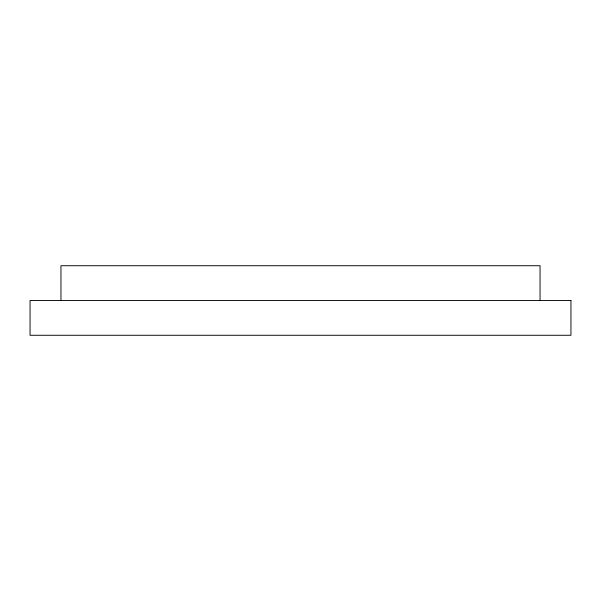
<?xml version="1.0" encoding="UTF-8"?>
<svg xmlns="http://www.w3.org/2000/svg" width="601" height="601" viewBox="0 0 601 601"><rect width="100%" height="100%" fill="white"/><g stroke="black" fill="none" stroke-linecap="round" stroke-linejoin="round"><path stroke-width="0.9" d="M540.044 300.5L540.044 265.725L60.956 265.725L60.956 300.5M570.95 300.5L30.05 300.5L30.05 335.275L570.95 335.275L570.95 300.5"/></g></svg>
